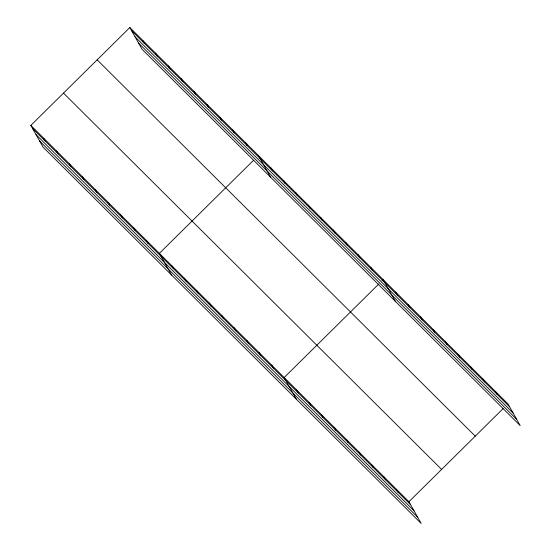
<?xml version="1.0" encoding="UTF-8"?>
<svg xmlns="http://www.w3.org/2000/svg" width="551" height="551" viewBox="0 0 551 551"><rect width="100%" height="100%" fill="white"/><g stroke="black" fill="none" stroke-linecap="round" stroke-linejoin="round"><path stroke-width="0.83" d="M30.822 125.414L408.932 501.727L421.171 523.45L43.061 147.138L30.822 125.414L129.829 27.55L507.939 403.862L520.178 425.586L142.068 49.273L129.829 27.55M253.543 160.279L159.377 253.357L171.616 275.087M378.93 283.861L284.151 377.545L296.397 399.268M381.953 280.872L383.165 279.681L395.404 301.404M408.932 501.727L503.097 408.642M131.496 30.512L509.606 406.817M134.988 36.703L513.098 413.016M138.583 43.081L516.693 419.394M97.155 59.845L475.265 436.158M63.496 93.119L441.606 469.431M32.488 128.376L410.598 504.682M35.973 134.568L414.083 510.873M39.569 140.946L417.679 517.258M495.459 391.444L497.126 394.399M482.986 379.026L484.653 381.981M470.506 366.608L472.173 369.563M458.026 354.19L459.699 357.144M445.552 341.772L447.219 344.726M433.072 329.353L434.739 332.308M420.599 316.935L422.266 319.89M408.119 304.517L409.786 307.472M395.639 292.099L397.305 295.054M370.685 267.263L372.352 270.217M358.205 254.844L359.872 257.799M345.732 242.426L347.399 245.381M333.252 230.008L334.918 232.963M320.772 217.59L322.445 220.545M308.298 205.172L309.965 208.126M295.818 192.754L297.485 195.708M283.345 180.335L285.012 183.29M270.865 167.917L272.531 170.872M258.385 155.492L270.631 177.222M245.532 142.702L247.199 145.657M232.674 129.905L234.34 132.867M219.821 117.115L221.488 120.07M206.962 104.318L208.629 107.28M194.11 91.521L195.777 94.483M181.251 78.731L182.918 81.686M168.399 65.934L170.066 68.896M155.54 53.137L157.207 56.099M396.451 489.309L398.118 492.263M142.688 40.347L144.355 43.302M383.971 476.89L385.638 479.845M371.498 464.472L373.165 467.427M359.018 452.054L360.685 455.009M346.538 439.636L348.211 442.591M334.064 427.218L335.731 430.173M321.584 414.8L323.251 417.754M309.111 402.382L310.778 405.336M296.631 389.963L298.298 392.918M271.677 365.127L273.344 368.082M259.197 352.709L260.864 355.664M246.717 340.291L248.391 343.245M234.244 327.873L235.911 330.827M221.764 315.447L223.43 318.409M209.29 303.029L210.957 305.991M196.81 290.611L198.477 293.573M184.33 278.193L185.997 281.155M171.857 265.775L173.524 268.736M146.518 240.567L148.191 243.521M133.666 227.77L135.332 230.731M120.807 214.973L122.474 217.934M107.955 202.183L109.621 205.137M95.096 189.386L96.762 192.347M82.244 176.595L83.91 179.55M69.385 163.799L71.051 166.76M56.533 151.002L58.199 153.963M43.674 138.211L45.34 141.166"/></g></svg>
